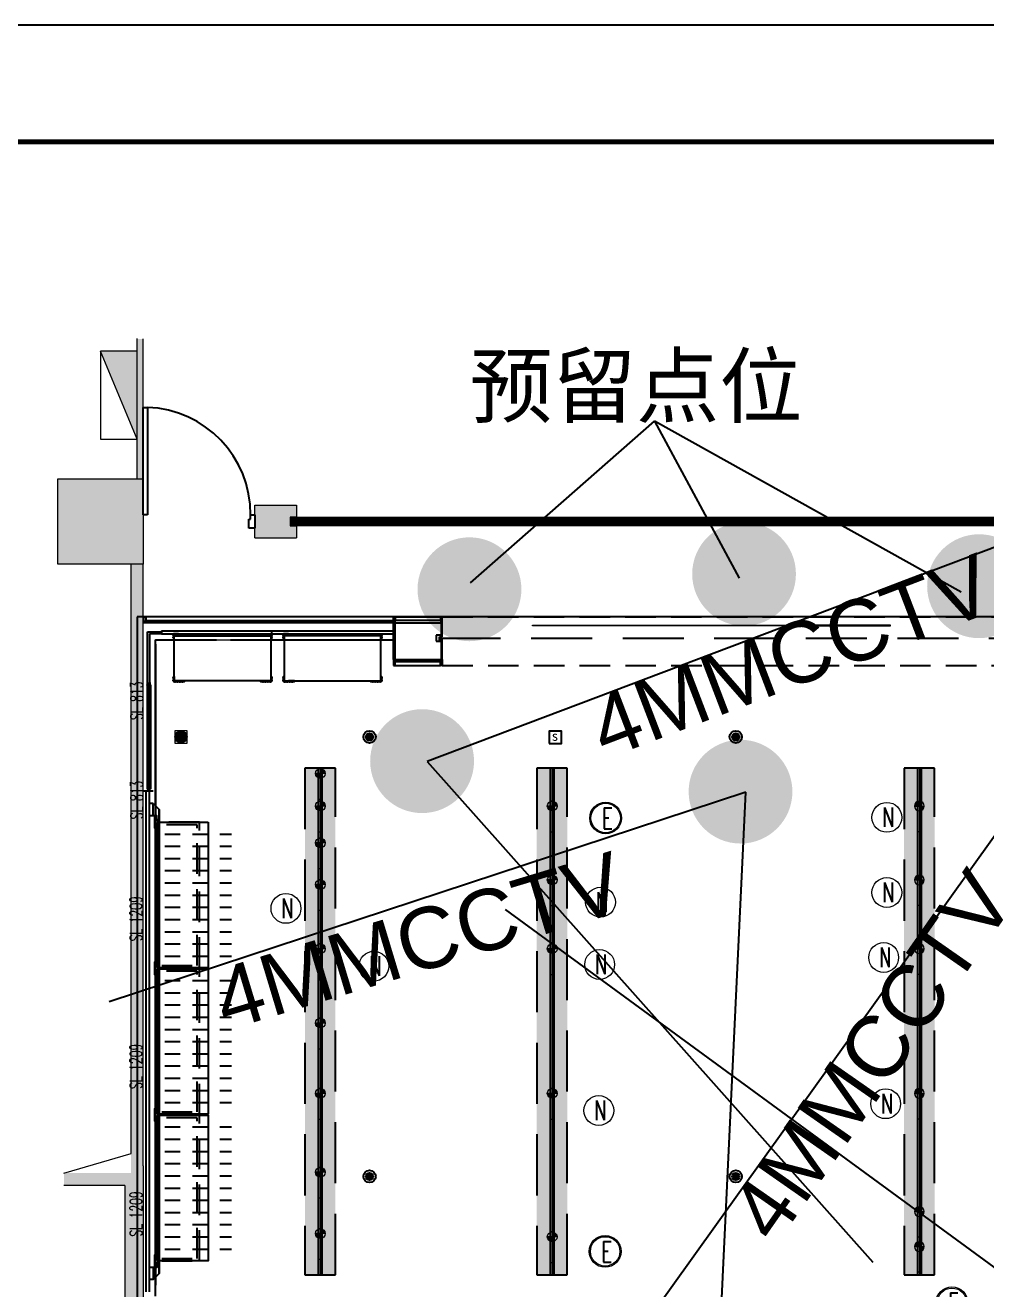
# Model space of a CAD drawing. Header units: millimetres. Extents: x 5896 to 6381, y 4295 to 4378.
# Drawn here: x 6141.38 to 6149.26, y 4313.67 to 4324.03 of the extents above; entities that cross this region are included whole.
import ezdxf

# ---------------------------------------------------------------- set-up
doc = ezdxf.new("R2010")
doc.units = ezdxf.units.MM
for name, pattern in [('DASHED', [0.75, 0.5, -0.25]), ('HIDDEN', [0.375, 0.25, -0.125]), ('NASCOSTA', [0.375, 0.25, -0.125]), ('NASCOSTA2', [0.1875, 0.125, -0.0625]), ('PHANTOM2', [1.25, 0.625, -0.125, 0.125, -0.125, 0.125, -0.125]), ('PUNTO2', [0.125, 0, -0.125]), ('TRATTEGGIATA', [0.75, 0.5, -0.25])]:
    doc.linetypes.add(name, pattern=pattern)
for name, color, linetype in [('1_AVT', 1, 'Continuous'), ('A-GLAZING', 2, 'Continuous'), ('ax-arredo piani', 2, 'Continuous'), ('ax-arredo piani rossi', 1, 'Continuous'), ('ax-arredo proiezioni', 1, 'NASCOSTA'), ('ax-arredo sez', 6, 'Continuous'), ('AX-proiez vestiti', 1, 'NASCOSTA2'), ('GA_X DIM', 8, 'Continuous'), ('MERCHANDISING', 11, 'Continuous'), ('Pareti02', 3, 'Continuous'), ('proiezioni', 2, 'NASCOSTA'), ('R-PIANI', 6, 'Continuous'), ('R-PROIEZIONI', 2, 'NASCOSTA'), ('sezioni 02', 3, 'Continuous'), ('Urban', 6, 'Continuous'), ('VITI', 1, 'Continuous'), ('图框', 254, 'Continuous'), ('消防', 5, 'Continuous')]:
    doc.layers.add(name, color=color, linetype=linetype)
for name, color, linetype, true_color in [('LD_beam', 7, 'DASHED', 0x7ec8c8), ('LD_track', 7, 'Continuous', 0x7ec8c8), ('PROIEZ-FASCIONE', 7, 'TRATTEGGIATA', 0xb4b08e)]:
    doc.layers.add(name, color=color, linetype=linetype, true_color=true_color)
doc.layers.add('LD_def-points', color=11, linetype='Continuous', lineweight=5, plot=False)
for name, color, linetype, lineweight, true_color in [('LD_light', 7, 'Continuous', 5, 0xf00000), ('LD_N', 7, 'Continuous', 9, 0x41c62a), ('R-HATCH', 7, 'Continuous', 9, 0xbababa), ('R-WALL', 7, 'Continuous', 9, 0xbababa)]:
    doc.layers.add(name, color=color, linetype=linetype, lineweight=lineweight, true_color=true_color)
doc.layers.add('R-BORDER', color=7, linetype='PHANTOM2', true_color=0xdb0000, plot=False)
doc.layers.add('R-PLANT', color=1, linetype='Continuous', lineweight=9)
doc.styles.add('SIMPLEX', font='SIMPLEX.SHX', dxfattribs={"width": 0.65})
doc.styles.get("Standard").update_dxf_attribs({"font": 'Arial.ttf'})
doc.styles.add('图签-仿宋', font='')
doc.styles.get('图签-仿宋').set_extended_font_data('FangSong_GB2312')

# ---------------------------------------------------------------- blocks, each defined once
blk = doc.blocks.new('f')
at = {"layer": 'LD_light', "lineweight": 5, "ltscale": 0.5}
h = blk.add_hatch(color=256, dxfattribs=at)
h.dxf.hatch_style = 1
h.paths.add_polyline_path([(-4698.4, 3404.2, 0.414214), (-4702.4, 3400.2), (-4698.4, 3400.2)])
at = {"layer": 'LD_light', "lineweight": 5}
h = blk.add_hatch(color=256, dxfattribs=at)
h.dxf.hatch_style = 1
h.paths.add_polyline_path([(-4677.4, 3398.5), (-4677.4, 3401.8), (-4702.4, 3401.8), (-4702.4, 3398.5)])
at = {"layer": 'LD_light', "lineweight": 5, "ltscale": 0.5}
h = blk.add_hatch(color=256, dxfattribs=at)
h.dxf.hatch_style = 1
h.paths.add_polyline_path([(-4694.4, 3400.2), (-4698.4, 3400.2), (-4698.4, 3396.2, 0.414214)])
at = {"layer": 'LD_light', "lineweight": 5}
for p, q in [((-4702.4, 3400.2), (-4694.4, 3400.2)), ((-4698.4, 3404.2), (-4698.4, 3396.2))]:
    blk.add_line(p, q, dxfattribs=at)
blk.add_lwpolyline([(-4677.4, 3401.8), (-4702.4, 3401.8), (-4702.4, 3398.5), (-4677.4, 3398.5)], close=True, dxfattribs=at)
blk.add_circle((-4698.4, 3400.2), 4, dxfattribs=at)
blk.add_circle((-4698.4, 3400.2), 4, dxfattribs=at)
blk = doc.blocks.new('e')
at = {"layer": 'LD_light', "color": 160, "true_color": 0x1a53ff}
for radius in [8.4, 7.78]:
    blk.add_circle((0, 0), radius, dxfattribs=at)
at = {"layer": 'LD_light', "color": 160, "true_color": 0x1a53ff, "style": 'SIMPLEX', "width": 0.65}
blk.add_text('E', height=11.01, dxfattribs=at).set_placement((-2.02, -5.7))
blk = doc.blocks.new('notturna')
at = {"layer": 'LD_N'}
blk.add_circle((21.1399, -17.0434), 0.084, dxfattribs=at)
at = {"layer": 'LD_N', "style": 'SIMPLEX', "width": 0.65}
blk.add_text('N', height=0.1101, dxfattribs=at).set_placement((21.1144, -17.0975))
blk = doc.blocks.new('E2-6')
at = {"layer": 'LD_light'}
h = blk.add_hatch(color=256, dxfattribs=at)
h.dxf.hatch_style = 1
edge = h.paths.add_edge_path()
edge.add_arc((0, 0), 0.05, 0, 360)
blk.add_lwpolyline([(-0.05, -0.05), (0.05, -0.05), (0.05, 0.05), (-0.05, 0.05)], close=True, dxfattribs=at)
blk.add_circle((0, 0), 0.05, dxfattribs=at)
blk = doc.blocks.new('bullone fianco')
at = {"layer": 'VITI'}
for p, q in [((0, 0.008), (-0.003, 0.008)), ((-0.003, 0), (-0.003, 0.007)), ((0, 0.006), (-0.003, 0.006)), ((0, 0.001), (-0.003, 0.001)), ((0, -0.001), (0, 0.008)), ((0, 0.007), (0, 0.008)), ((0, 0), (0, 0.007)), ((0, 0.007), (0, 0.007)), ((0, 0), (0, -0.001)), ((0, 0), (0, 0)), ((0, -0.001), (-0.003, -0.001))]:
    blk.add_line(p, q, dxfattribs=at)
for centre, radius, start, end in [((-0.001, 0.007), 0.00209, 147.1328, 212.8672), ((0.005, 0.004), 0.00787, 163.2213, 196.7787), ((-0.001, 0), 0.00209, 147.1328, 212.8672)]:
    blk.add_arc(centre, radius, start, end, dxfattribs=at)
blk = doc.blocks.new('112')
at = {"layer": 'R-HATCH', "ltscale": 10000}
h = blk.add_hatch(color=253, dxfattribs=at)
h.dxf.hatch_style = 1
h.paths.add_polyline_path([(6096.031, 4424.259), (6095.981, 4424.259), (6095.981, 4423.114), (6096.031, 4423.114)])
h = blk.add_hatch(color=253, dxfattribs=at)
h.dxf.hatch_style = 1
h.paths.add_polyline_path([(6103.731, 4414.014), (6104.431, 4414.014), (6104.431, 4414.714), (6103.731, 4414.714)])
h.paths.add_polyline_path([(6104.431, 4422.412), (6104.431, 4423.112), (6103.731, 4423.112), (6103.731, 4422.412)])
h.paths.add_polyline_path([(6095.331, 4422.414), (6095.331, 4423.114), (6096.031, 4423.114), (6096.031, 4422.414)])
h.paths.add_polyline_path([(6096.031, 4414.014), (6096.031, 4414.714), (6095.331, 4414.714), (6095.331, 4414.014)])
h.paths.add_polyline_path([(6096.031, 4405.613), (6096.031, 4406.313), (6095.331, 4406.313), (6095.331, 4405.613)])
h.paths.add_polyline_path([(6087.631, 4405.804), (6087.631, 4406.504), (6086.931, 4406.504), (6086.931, 4405.804)])
h.paths.add_polyline_path([(6086.931, 4414.714), (6087.631, 4414.714), (6087.631, 4414.014), (6086.931, 4414.014)])
h = blk.add_hatch(color=253, dxfattribs=at)
h.dxf.hatch_style = 1
h.paths.add_polyline_path([(6097.286, 4422.899), (6096.946, 4422.899), (6096.946, 4422.629), (6097.286, 4422.629), (6097.286, 4422.729), (6097.236, 4422.729), (6097.236, 4422.799), (6097.286, 4422.799)])
h = blk.add_hatch(color=253, dxfattribs=at)
h.dxf.hatch_style = 1
h.paths.add_polyline_path([(6096.031, 4417.326), (6096.031, 4422.414), (6095.931, 4422.414), (6095.931, 4417.426), (6095.381, 4417.426), (6095.381, 4417.326), (6095.881, 4417.326), (6095.881, 4414.716), (6096.031, 4414.716)])
at = {"layer": 'R-PLANT', "ltscale": 10000}
h = blk.add_hatch(color=253, dxfattribs=at)
h.dxf.hatch_style = 1
h.paths.add_polyline_path([(6095.981, 4424.159), (6095.681, 4424.159), (6095.981, 4423.439)])
at = {"layer": '1_AVT', "color": 253, "ltscale": 10000}
blk.add_line((6096.066, 4423.699, 1.05), (6096.066, 4423.649, 1.05), dxfattribs=at)
at = {"layer": 'A-GLAZING', "color": 253, "linetype": 'TRATTEGGIATA'}
blk.add_line((6098.459, 4421.809), (6103.312, 4421.809), dxfattribs=at)
at = {"layer": 'ax-arredo piani', "color": 253, "elevation": 0}
for points in [[(6097.077, 4421.458), (6097.077, 4421.458), (6096.285, 4421.458), (6096.285, 4421.458), (6096.285, 4421.458), (6096.285, 4421.827), (6097.077, 4421.827), (6097.077, 4421.458)], [(6097.185, 4421.458), (6097.185, 4421.458), (6097.977, 4421.458), (6097.977, 4421.458), (6097.977, 4421.458), (6097.977, 4421.827), (6097.185, 4421.827), (6097.185, 4421.458)], [(6096.37, 4421.455), (6096.37, 4421.458), (6096.321, 4421.458), (6096.321, 4421.455)], [(6096.992, 4421.455), (6096.992, 4421.458), (6097.041, 4421.458), (6097.041, 4421.455)], [(6097.27, 4421.455), (6097.27, 4421.458), (6097.221, 4421.458), (6097.221, 4421.455)], [(6097.892, 4421.455), (6097.892, 4421.458), (6097.941, 4421.458), (6097.941, 4421.455)], [(6096.563, 4420.3), (6096.563, 4419.108), (6096.163, 4419.108), (6096.163, 4420.3)], [(6096.563, 4419.1), (6096.563, 4417.908), (6096.163, 4417.908), (6096.163, 4419.1)], [(6096.563, 4417.9), (6096.563, 4416.708), (6096.163, 4416.708), (6096.163, 4417.9)]]:
    blk.add_lwpolyline(points, close=True, dxfattribs=at)
at = {"layer": 'ax-arredo piani rossi', "color": 253}
for p, q in [((6098.095, 4421.984), (6098.467, 4421.984)), ((6098.096, 4421.584), (6098.466, 4421.584)), ((6096.091, 4421.424), (6096.091, 4420.574))]:
    blk.add_line(p, q, dxfattribs=at)
at = {"layer": 'ax-arredo proiezioni', "color": 253, "elevation": 0}
for points in [[(6096.183, 4419.108), (6096.492, 4419.108), (6096.492, 4420.3), (6096.183, 4420.3)], [(6096.183, 4419.128), (6096.472, 4419.128), (6096.472, 4420.28), (6096.183, 4420.28)], [(6096.183, 4417.908), (6096.492, 4417.908), (6096.492, 4419.1), (6096.183, 4419.1)], [(6096.183, 4417.928), (6096.472, 4417.928), (6096.472, 4419.08), (6096.183, 4419.08)], [(6096.183, 4416.708), (6096.492, 4416.708), (6096.492, 4417.9), (6096.183, 4417.9)], [(6096.183, 4416.728), (6096.472, 4416.728), (6096.472, 4417.88), (6096.183, 4417.88)]]:
    blk.add_lwpolyline(points, dxfattribs=at)
at = {"layer": 'ax-arredo sez', "color": 253}
for p, q in [((6096.066, 4421.427), (6096.066, 4421.859)), ((6096.066, 4421.859), (6096.181, 4421.859)), ((6096.181, 4421.859), (6096.181, 4421.844)), ((6096.181, 4421.859), (6096.181, 4421.859)), ((6097.081, 4421.859), (6097.081, 4421.844)), ((6096.181, 4421.844), (6096.081, 4421.844)), ((6096.081, 4421.844), (6096.081, 4421.427)), ((6096.081, 4421.444), (6096.084, 4421.444)), ((6096.081, 4421.427), (6096.081, 4421.444)), ((6096.084, 4421.444), (6096.084, 4421.427)), ((6096.063, 4421.424), (6096.063, 4421.427)), ((6096.063, 4421.427), (6096.081, 4421.427)), ((6096.091, 4421.424), (6096.063, 4421.424)), ((6096.073, 4421.424), (6096.063, 4421.424)), ((6096.063, 4421.424), (6096.063, 4420.574)), ((6096.081, 4421.427), (6096.066, 4421.427)), ((6096.073, 4421.423), (6096.074, 4421.424)), ((6096.073, 4420.574), (6096.073, 4421.424)), ((6096.073, 4420.575), (6096.073, 4421.423)), ((6096.074, 4421.424), (6096.08, 4421.424)), ((6096.08, 4421.424), (6096.081, 4421.423)), ((6096.081, 4421.423), (6096.081, 4420.575)), ((6096.084, 4421.427), (6096.091, 4421.427)), ((6096.091, 4421.427), (6096.091, 4421.424)), ((6096.091, 4420.574), (6096.063, 4420.574)), ((6096.063, 4420.574), (6096.063, 4420.571)), ((6096.063, 4420.574), (6096.073, 4420.574)), ((6096.063, 4420.571), (6096.081, 4420.571)), ((6096.074, 4420.574), (6096.073, 4420.575)), ((6096.08, 4420.574), (6096.074, 4420.574)), ((6096.081, 4420.575), (6096.08, 4420.574)), ((6096.081, 4420.571), (6096.081, 4420.554)), ((6096.081, 4420.554), (6096.084, 4420.554)), ((6096.084, 4420.554), (6096.084, 4420.571)), ((6096.084, 4420.571), (6096.091, 4420.571)), ((6096.091, 4420.571), (6096.091, 4420.574))]:
    blk.add_line(p, q, dxfattribs=at)
at = {"layer": 'ax-arredo sez', "color": 253, "elevation": 0}
for points in [[(6096.321, 4421.841), (6096.321, 4421.844), (6096.281, 4421.844), (6096.281, 4421.804), (6096.284, 4421.804), (6096.284, 4421.841), (6096.321, 4421.841)], [(6097.041, 4421.841), (6097.041, 4421.844), (6097.081, 4421.844), (6097.081, 4421.804), (6097.078, 4421.804), (6097.078, 4421.841), (6097.041, 4421.841)], [(6097.221, 4421.841), (6097.221, 4421.844), (6097.181, 4421.844), (6097.181, 4421.804), (6097.184, 4421.804), (6097.184, 4421.841), (6097.221, 4421.841)], [(6097.941, 4421.841), (6097.941, 4421.844), (6097.981, 4421.844), (6097.981, 4421.804), (6097.978, 4421.804), (6097.978, 4421.841), (6097.941, 4421.841)], [(6096.321, 4421.457), (6096.321, 4421.454), (6096.281, 4421.454), (6096.281, 4421.494), (6096.284, 4421.494), (6096.284, 4421.457), (6096.321, 4421.457)], [(6097.041, 4421.457), (6097.041, 4421.454), (6097.081, 4421.454), (6097.081, 4421.494), (6097.078, 4421.494), (6097.078, 4421.457), (6097.041, 4421.457)], [(6097.221, 4421.457), (6097.221, 4421.454), (6097.181, 4421.454), (6097.181, 4421.494), (6097.184, 4421.494), (6097.184, 4421.457), (6097.221, 4421.457)], [(6097.941, 4421.457), (6097.941, 4421.454), (6097.981, 4421.454), (6097.981, 4421.494), (6097.978, 4421.494), (6097.978, 4421.457), (6097.941, 4421.457)], [(6096.111, 4420.454), (6096.161, 4420.404), (6096.161, 4420.308), (6096.157, 4420.308), (6096.157, 4420.319), (6096.142, 4420.319), (6096.142, 4420.354), (6096.111, 4420.354), (6096.111, 4420.454), (6096.111, 4420.454)], [(6096.157, 4420.289), (6096.142, 4420.289), (6096.142, 4419.119), (6096.157, 4419.119), (6096.157, 4419.108), (6096.161, 4419.108), (6096.161, 4420.3), (6096.157, 4420.3), (6096.157, 4420.289)], [(6096.157, 4419.089), (6096.142, 4419.089), (6096.142, 4417.919), (6096.157, 4417.919), (6096.157, 4417.908), (6096.161, 4417.908), (6096.161, 4419.1), (6096.157, 4419.1), (6096.157, 4419.089)], [(6096.157, 4417.889), (6096.142, 4417.889), (6096.142, 4416.719), (6096.157, 4416.719), (6096.157, 4416.708), (6096.161, 4416.708), (6096.161, 4417.9), (6096.157, 4417.9), (6096.157, 4417.889)], [(6096.111, 4416.554), (6096.161, 4416.604), (6096.161, 4416.7), (6096.157, 4416.7), (6096.157, 4416.689), (6096.142, 4416.689), (6096.142, 4416.654), (6096.111, 4416.654), (6096.111, 4416.554), (6096.111, 4416.554)]]:
    blk.add_lwpolyline(points, dxfattribs=at)
for points in [[(6097.078, 4421.828), (6097.078, 4421.841), (6096.284, 4421.841), (6096.284, 4421.828)], [(6097.184, 4421.828), (6097.184, 4421.841), (6097.978, 4421.841), (6097.978, 4421.828)], [(6096.161, 4420.404), (6096.161, 4420.308), (6096.162, 4420.308), (6096.162, 4420.404)], [(6096.127, 4420.254), (6096.127, 4420.354), (6096.124, 4420.354), (6096.124, 4420.254)], [(6096.142, 4420.319), (6096.142, 4420.354), (6096.127, 4420.354), (6096.127, 4420.319)], [(6096.157, 4420.289), (6096.157, 4420.319), (6096.127, 4420.319), (6096.127, 4420.289)], [(6096.154, 4420.292), (6096.154, 4420.316), (6096.13, 4420.316), (6096.13, 4420.292)], [(6096.161, 4420.3), (6096.161, 4419.108), (6096.162, 4419.108), (6096.162, 4420.3)], [(6096.127, 4420.254), (6096.127, 4420.289), (6096.142, 4420.289), (6096.142, 4420.254)], [(6096.127, 4419.054), (6096.127, 4419.154), (6096.124, 4419.154), (6096.124, 4419.054)], [(6096.142, 4419.119), (6096.142, 4419.154), (6096.127, 4419.154), (6096.127, 4419.119)], [(6096.157, 4419.089), (6096.157, 4419.119), (6096.127, 4419.119), (6096.127, 4419.089)], [(6096.127, 4419.054), (6096.127, 4419.089), (6096.142, 4419.089), (6096.142, 4419.054)], [(6096.154, 4419.092), (6096.154, 4419.116), (6096.13, 4419.116), (6096.13, 4419.092)], [(6096.161, 4419.1), (6096.161, 4417.908), (6096.162, 4417.908), (6096.162, 4419.1)], [(6096.127, 4417.854), (6096.127, 4417.954), (6096.124, 4417.954), (6096.124, 4417.854)], [(6096.142, 4417.919), (6096.142, 4417.954), (6096.127, 4417.954), (6096.127, 4417.919)], [(6096.157, 4417.889), (6096.157, 4417.919), (6096.127, 4417.919), (6096.127, 4417.889)], [(6096.154, 4417.892), (6096.154, 4417.916), (6096.13, 4417.916), (6096.13, 4417.892)], [(6096.127, 4417.854), (6096.127, 4417.889), (6096.142, 4417.889), (6096.142, 4417.854)], [(6096.161, 4417.9), (6096.161, 4416.708), (6096.162, 4416.708), (6096.162, 4417.9)], [(6096.127, 4416.654), (6096.127, 4416.754), (6096.124, 4416.754), (6096.124, 4416.654)], [(6096.142, 4416.719), (6096.142, 4416.754), (6096.127, 4416.754), (6096.127, 4416.719)], [(6096.157, 4416.689), (6096.157, 4416.719), (6096.127, 4416.719), (6096.127, 4416.689)], [(6096.127, 4416.654), (6096.127, 4416.689), (6096.142, 4416.689), (6096.142, 4416.654)], [(6096.154, 4416.692), (6096.154, 4416.716), (6096.13, 4416.716), (6096.13, 4416.692)], [(6096.161, 4416.604), (6096.161, 4416.7), (6096.162, 4416.7), (6096.162, 4416.604)]]:
    blk.add_lwpolyline(points, close=True, dxfattribs=at)
at = {"layer": 'AX-proiez vestiti', "color": 253}
for p, q in [((6096.209, 4420.204), (6096.754, 4420.204)), ((6096.209, 4420.104), (6096.754, 4420.104)), ((6096.209, 4420.004), (6096.754, 4420.004)), ((6096.209, 4419.904), (6096.754, 4419.904)), ((6096.209, 4419.804), (6096.754, 4419.804)), ((6096.209, 4419.704), (6096.754, 4419.704)), ((6096.209, 4419.604), (6096.754, 4419.604)), ((6096.209, 4419.504), (6096.754, 4419.504)), ((6096.209, 4419.404), (6096.754, 4419.404)), ((6096.209, 4419.304), (6096.754, 4419.304)), ((6096.209, 4419.204), (6096.754, 4419.204)), ((6096.209, 4419.004), (6096.754, 4419.004)), ((6096.209, 4418.904), (6096.754, 4418.904)), ((6096.209, 4418.804), (6096.754, 4418.804)), ((6096.209, 4418.704), (6096.754, 4418.704)), ((6096.209, 4418.604), (6096.754, 4418.604)), ((6096.209, 4418.504), (6096.754, 4418.504)), ((6096.209, 4418.404), (6096.754, 4418.404)), ((6096.209, 4418.304), (6096.754, 4418.304)), ((6096.209, 4418.204), (6096.754, 4418.204)), ((6096.209, 4418.104), (6096.754, 4418.104)), ((6096.209, 4418.004), (6096.754, 4418.004)), ((6096.209, 4417.804), (6096.754, 4417.804)), ((6096.209, 4417.704), (6096.754, 4417.704)), ((6096.209, 4417.604), (6096.754, 4417.604)), ((6096.209, 4417.504), (6096.754, 4417.504)), ((6096.209, 4417.404), (6096.754, 4417.404)), ((6096.209, 4417.304), (6096.754, 4417.304)), ((6096.209, 4417.204), (6096.754, 4417.204)), ((6096.209, 4417.104), (6096.754, 4417.104)), ((6096.209, 4417.004), (6096.754, 4417.004)), ((6096.209, 4416.904), (6096.754, 4416.904)), ((6096.209, 4416.804), (6096.754, 4416.804))]:
    blk.add_line(p, q, dxfattribs=at)
at = {"layer": 'DEFPOINTS', "color": 253}
for p, q in [((6096.111, 4420.554), (6096.081, 4420.554)), ((6096.111, 4420.454), (6096.081, 4420.454)), ((6096.111, 4420.354), (6096.081, 4420.354)), ((6096.111, 4416.654), (6096.081, 4416.654)), ((6096.111, 4416.554), (6096.081, 4416.554))]:
    blk.add_line(p, q, dxfattribs=at)
at = {"layer": 'Pareti02', "color": 253}
for p, q in [((6096.181, 4421.869), (6098.081, 4421.869)), ((6096.181, 4421.869), (6096.181, 4421.844)), ((6098.081, 4421.844), (6098.081, 4421.894)), ((6096.181, 4421.844), (6098.081, 4421.844)), ((6096.081, 4420.554), (6096.031, 4420.554)), ((6096.056, 4416.454), (6096.056, 4420.554)), ((6096.081, 4416.454), (6096.081, 4420.554))]:
    blk.add_line(p, q, dxfattribs=at)
at = {"layer": 'PROIEZ-FASCIONE', "color": 253}
for p, q in [((6096.131, 4416.418), (6096.131, 4421.794)), ((6096.131, 4421.794), (6098.081, 4421.794))]:
    blk.add_line(p, q, dxfattribs=at)
at = {"layer": 'proiezioni', "color": 253}
for p, q in [((6098.48, 4421.984), (6103.291, 4421.984)), ((6098.481, 4421.584), (6103.29, 4421.584))]:
    blk.add_line(p, q, dxfattribs=at)
at = {"layer": 'R-BORDER', "color": 253, "ltscale": 10000}
for p, q in [((6107.154, 4421.984), (6095.981, 4421.984)), ((6095.981, 4421.984), (6095.981, 4411.946))]:
    blk.add_line(p, q, dxfattribs=at)
at = {"layer": 'R-PIANI', "color": 253, "ltscale": 10000}
for p, q in [((6096.031, 4422.819), (6096.031, 4423.699)), ((6096.031, 4423.699), (6096.066, 4423.699)), ((6096.066, 4423.699), (6096.066, 4422.819)), ((6096.066, 4422.819), (6096.031, 4422.819)), ((6096.896, 4422.709), (6096.896, 4422.784)), ((6096.896, 4422.784), (6096.911, 4422.784)), ((6096.911, 4422.784), (6096.911, 4422.819)), ((6096.911, 4422.819), (6096.946, 4422.819)), ((6096.946, 4422.819), (6096.946, 4422.709)), ((6096.946, 4422.709), (6096.896, 4422.709))]:
    blk.add_line(p, q, dxfattribs=at)
blk.add_arc((6096.035, 4422.824, 2.1), 0.875, 359.6659, 88.0094, dxfattribs=at)
at = {"layer": 'R-PLANT', "color": 253, "ltscale": 10000}
for p, q in [((6095.981, 4423.439), (6095.681, 4424.159)), ((6095.981, 4424.159), (6095.681, 4424.159)), ((6095.681, 4424.159), (6095.681, 4423.439)), ((6095.981, 4423.439), (6095.981, 4424.159)), ((6095.681, 4423.439), (6095.981, 4423.439))]:
    blk.add_line(p, q, dxfattribs=at)
at = {"layer": 'R-PROIEZIONI', "color": 253, "linetype": 'HIDDEN'}
blk.add_line((6103.531, 4422.764), (6097.236, 4422.764), dxfattribs=at)
at = {"layer": 'R-WALL', "color": 253, "ltscale": 10000}
for p, q in [((6095.981, 4423.114), (6095.981, 4424.263)), ((6096.031, 4423.114), (6096.031, 4424.261)), ((6095.331, 4422.414), (6095.331, 4423.114)), ((6095.331, 4423.114), (6096.031, 4423.114)), ((6096.031, 4423.114), (6096.031, 4422.414)), ((6096.946, 4422.629), (6096.946, 4422.899)), ((6096.946, 4422.899), (6097.286, 4422.899)), ((6097.286, 4422.899), (6097.286, 4422.799)), ((6097.286, 4422.799), (6097.236, 4422.799)), ((6097.236, 4422.799), (6097.236, 4422.729)), ((6097.236, 4422.729), (6097.286, 4422.729)), ((6097.286, 4422.729), (6097.286, 4422.629)), ((6096.946, 4422.629), (6097.286, 4422.629)), ((6096.031, 4422.414), (6095.331, 4422.414)), ((6095.931, 4417.586), (6095.931, 4422.414)), ((6096.031, 4417.486), (6096.031, 4422.414)), ((6095.381, 4417.426), (6095.931, 4417.586)), ((6095.381, 4417.426), (6095.931, 4417.586)), ((6096.031, 4417.486), (6096.031, 4414.714)), ((6095.881, 4417.326), (6095.381, 4417.326)), ((6095.881, 4417.326), (6095.881, 4414.714))]:
    blk.add_line(p, q, dxfattribs=at)
at = {"layer": 'sezioni 02', "color": 253}
for p, q in [((6096.036, 4421.954), (6096.036, 4421.984)), ((6096.036, 4421.984), (6096.051, 4421.984)), ((6096.036, 4421.934), (6096.036, 4421.954)), ((6096.036, 4421.954), (6096.036, 4421.954)), ((6096.051, 4421.954), (6096.046, 4421.954)), ((6096.046, 4421.954), (6096.046, 4421.934)), ((6096.051, 4421.984), (6096.051, 4421.954)), ((6098.081, 4421.954), (6098.081, 4421.984)), ((6098.081, 4421.984), (6098.096, 4421.984)), ((6098.081, 4421.934), (6098.081, 4421.954)), ((6098.081, 4421.954), (6098.081, 4421.954)), ((6098.096, 4421.954), (6098.091, 4421.954)), ((6098.091, 4421.954), (6098.091, 4421.934)), ((6098.471, 4421.954), (6098.091, 4421.954)), ((6098.091, 4421.954), (6098.091, 4421.934)), ((6098.096, 4421.984), (6098.096, 4421.954)), ((6098.481, 4421.984), (6098.466, 4421.984)), ((6098.466, 4421.984), (6098.466, 4421.954)), ((6098.466, 4421.954), (6098.471, 4421.954)), ((6098.471, 4421.954), (6098.471, 4421.934)), ((6098.471, 4421.934), (6098.471, 4421.954)), ((6098.481, 4421.934), (6098.481, 4421.984)), ((6096.046, 4421.934), (6096.036, 4421.934)), ((6098.081, 4421.934), (6098.091, 4421.934)), ((6098.081, 4421.634), (6098.081, 4421.934)), ((6098.091, 4421.934), (6098.081, 4421.934)), ((6098.091, 4421.934), (6098.091, 4421.634)), ((6098.091, 4421.934), (6098.471, 4421.934)), ((6098.481, 4421.934), (6098.471, 4421.934)), ((6098.471, 4421.934), (6098.471, 4421.834)), ((6098.471, 4421.934), (6098.481, 4421.934)), ((6098.481, 4421.82), (6098.481, 4421.934)), ((6098.481, 4421.834), (6098.431, 4421.834)), ((6098.431, 4421.834), (6098.431, 4421.784)), ((6098.431, 4421.784), (6098.459, 4421.784)), ((6098.459, 4421.784), (6098.459, 4421.82)), ((6098.459, 4421.82), (6098.481, 4421.82)), ((6098.481, 4421.797), (6098.459, 4421.797)), ((6098.459, 4421.797), (6098.459, 4421.784)), ((6098.459, 4421.784), (6098.481, 4421.784)), ((6098.471, 4421.784), (6098.471, 4421.634)), ((6098.481, 4421.82), (6098.481, 4421.834)), ((6098.481, 4421.634), (6098.481, 4421.797)), ((6098.481, 4421.784), (6098.481, 4421.797)), ((6098.082, 4421.634), (6098.081, 4421.633)), ((6098.091, 4421.634), (6098.081, 4421.634)), ((6098.081, 4421.633), (6098.081, 4421.584)), ((6098.081, 4421.584), (6098.096, 4421.584)), ((6098.091, 4421.634), (6098.082, 4421.634)), ((6098.091, 4421.614), (6098.091, 4421.634)), ((6098.091, 4421.614), (6098.091, 4421.634)), ((6098.091, 4421.634), (6098.471, 4421.634)), ((6098.096, 4421.614), (6098.091, 4421.614)), ((6098.471, 4421.614), (6098.091, 4421.614)), ((6098.096, 4421.584), (6098.096, 4421.614)), ((6098.466, 4421.584), (6098.466, 4421.614)), ((6098.466, 4421.614), (6098.471, 4421.614)), ((6098.481, 4421.584), (6098.466, 4421.584)), ((6098.471, 4421.634), (6098.481, 4421.634)), ((6098.471, 4421.634), (6098.48, 4421.634)), ((6098.471, 4421.614), (6098.471, 4421.634)), ((6098.471, 4421.634), (6098.471, 4421.614)), ((6098.48, 4421.634), (6098.481, 4421.633)), ((6098.481, 4421.633), (6098.481, 4421.584))]:
    blk.add_line(p, q, dxfattribs=at)
at = {"layer": 'Urban', "color": 253}
for p, q in [((6096.046, 4421.954), (6098.081, 4421.954)), ((6096.046, 4421.935), (6096.046, 4421.954)), ((6098.081, 4421.954), (6098.081, 4421.935)), ((6098.081, 4421.935), (6096.046, 4421.935))]:
    blk.add_line(p, q, dxfattribs=at)
at = {"layer": 'VITI', "color": 253, "elevation": 0}
for points in [[(6096.28, 4421.804), (6096.281, 4421.804), (6096.281, 4421.844), (6096.28, 4421.844)], [(6097.081, 4421.804), (6097.082, 4421.804), (6097.082, 4421.844), (6097.081, 4421.844)], [(6097.181, 4421.804), (6097.18, 4421.804), (6097.18, 4421.844), (6097.181, 4421.844)], [(6097.982, 4421.804), (6097.981, 4421.804), (6097.981, 4421.844), (6097.982, 4421.844)]]:
    blk.add_lwpolyline(points, close=True, dxfattribs=at)
for points in [[(6096.281, 4421.494), (6096.28, 4421.494), (6096.28, 4421.453), (6096.37, 4421.453), (6096.37, 4421.454), (6096.281, 4421.454), (6096.281, 4421.494)], [(6097.081, 4421.494), (6097.082, 4421.494), (6097.082, 4421.453), (6096.992, 4421.453), (6096.992, 4421.454), (6097.081, 4421.454), (6097.081, 4421.494)], [(6097.181, 4421.494), (6097.18, 4421.494), (6097.18, 4421.453), (6097.27, 4421.453), (6097.27, 4421.454), (6097.181, 4421.454), (6097.181, 4421.494)], [(6097.981, 4421.494), (6097.982, 4421.494), (6097.982, 4421.453), (6097.892, 4421.453), (6097.892, 4421.454), (6097.981, 4421.454), (6097.981, 4421.494)]]:
    blk.add_lwpolyline(points, dxfattribs=at)
at = {"layer": 'VITI', "color": 253, "extrusion": (0, 0, -1), "zscale": -1}
for p, rotation in [((-6096.28, 4421.838), 180), ((-6096.28, 4421.818), 180), ((-6097.008, 4421.453), 90), ((-6097.028, 4421.453), 90), ((-6097.048, 4421.453), 90), ((-6097.068, 4421.453), 90)]:
    blk.add_blockref('bullone fianco', p, dxfattribs=dict(at, rotation=rotation))
at = {"layer": 'VITI', "color": 253}
for p, rotation in [((6097.082, 4421.838), 180), ((6097.982, 4421.838), 180), ((6097.982, 4421.818), 180), ((6096.294, 4421.453), 90), ((6096.314, 4421.453), 90), ((6096.334, 4421.453), 90), ((6096.354, 4421.453), 90), ((6097.194, 4421.453), 90), ((6097.214, 4421.453), 90), ((6097.234, 4421.453), 90), ((6097.254, 4421.453), 90)]:
    blk.add_blockref('bullone fianco', p, dxfattribs=dict(at, rotation=rotation))
at = {"layer": 'VITI', "color": 253, "extrusion": (0, 0, -1), "zscale": -1}
for p in [(-6097.082, 4421.811), (-6097.082, 4421.48), (-6097.082, 4421.46)]:
    blk.add_blockref('bullone fianco', p, dxfattribs=at)
at = {"layer": 'VITI', "color": 253, "xscale": -1}
for p, rotation in [((6097.18, 4421.838), 180), ((6097.908, 4421.453), 270), ((6097.928, 4421.453), 270), ((6097.948, 4421.453), 270), ((6097.968, 4421.453), 270)]:
    blk.add_blockref('bullone fianco', p, dxfattribs=dict(at, rotation=rotation))
at = {"layer": 'VITI', "color": 253}
for p in [(6097.18, 4421.811), (6096.28, 4421.48), (6096.28, 4421.46), (6097.18, 4421.48), (6097.18, 4421.46)]:
    blk.add_blockref('bullone fianco', p, dxfattribs=at)
at = {"layer": 'VITI', "color": 253, "xscale": -1}
for p in [(6097.982, 4421.48), (6097.982, 4421.46)]:
    blk.add_blockref('bullone fianco', p, dxfattribs=at)
blk = doc.blocks.new('tukuang')
at = {"layer": '图框'}
blk.add_lwpolyline([(0, 0), (4200, 0), (4200, 2969.7), (0, 2969.7)], close=True, dxfattribs=at)
at = {"layer": '图框', "const_width": 4.24}
blk.add_lwpolyline([(212.1, 2870.7), (4101, 2870.7), (4101, 99), (212.1, 99)], close=True, dxfattribs=at)
blk = doc.blocks.new('A$C1A5804E3')
at = {"color": 6, "ltscale": 2}
blk.add_lwpolyline([(-699236, -432956), (-698936, -432956), (-698936, -432656), (-699236, -432656)], close=True, dxfattribs=at)
at = {"color": 6, "ltscale": 2, "style": '图签-仿宋'}
blk.add_text('s', height=232, dxfattribs=at).set_placement((-699174, -432889))

msp = doc.modelspace()

# ---------------------------------------------------------------- hatches: boundary and pattern name
at = {"layer": 'LD_light'}
h = msp.add_hatch(color=256, dxfattribs=at)
h.dxf.hatch_style = 1
h.paths.add_polyline_path([(6145.537, 4319.112), (6146.647, 4319.112), (6146.647, 4319.107), (6145.537, 4319.107)])
h = msp.add_hatch(color=256, dxfattribs=at)
h.dxf.hatch_style = 1
h.paths.add_polyline_path([(6146.647, 4319.112), (6147.757, 4319.112), (6147.757, 4319.107), (6146.647, 4319.107)])
h = msp.add_hatch(color=256, dxfattribs=at)
h.dxf.hatch_style = 1
h.paths.add_polyline_path([(6147.757, 4319.107), (6148.471, 4319.107), (6148.471, 4319.112), (6147.757, 4319.112)])
h = msp.add_hatch(color=256, dxfattribs=at)
h.dxf.hatch_style = 1
h.paths.add_polyline_path([(6142.445, 4318.145), (6142.445, 4318.958), (6142.45, 4318.958), (6142.45, 4318.145)])
h = msp.add_hatch(color=256, dxfattribs=at)
h.dxf.hatch_style = 1
h.paths.add_polyline_path([(6142.447, 4318.994), (6143.062, 4318.994), (6143.062, 4318.989), (6142.447, 4318.989)])
h = msp.add_hatch(color=256, dxfattribs=at)
h.dxf.hatch_style = 1
h.paths.add_polyline_path([(6144.37, 4318.994), (6143.062, 4318.994), (6143.062, 4318.989), (6144.37, 4318.989)])
h = msp.add_hatch(color=256, dxfattribs=at)
h.dxf.hatch_style = 1
h.paths.add_polyline_path([(6142.445, 4317.332), (6142.445, 4318.145), (6142.45, 4318.145), (6142.45, 4317.332)])
h = msp.add_hatch(color=256, dxfattribs=at)
h.dxf.hatch_style = 1
h.paths.add_polyline_path([(6142.445, 4316.123), (6142.445, 4317.332), (6142.45, 4317.332), (6142.45, 4316.123)])
h = msp.add_hatch(color=256, dxfattribs=at)
h.dxf.hatch_style = 1
h.paths.add_polyline_path([(6142.445, 4314.914), (6142.445, 4316.123), (6142.45, 4316.123), (6142.45, 4314.914)])
h = msp.add_hatch(color=256, dxfattribs=at)
h.dxf.hatch_style = 1
h.paths.add_polyline_path([(6142.445, 4313.705), (6142.445, 4314.914), (6142.45, 4314.914), (6142.45, 4313.705)])
at = {"layer": 'MERCHANDISING'}
h = msp.add_hatch(color=2, dxfattribs=at)
h.dxf.hatch_style = 1
h.paths.add_polyline_path([(6147.695, 4319.532, 1), (6146.845, 4319.532, 1)])
h = msp.add_hatch(color=2, dxfattribs=at)
h.dxf.hatch_style = 1
h.paths.add_polyline_path([(6145.446, 4319.407, 1), (6144.595, 4319.407, 1)])
h = msp.add_hatch(color=2, dxfattribs=at)
h.dxf.hatch_style = 1
h.paths.add_polyline_path([(6149.621, 4319.432, 1), (6148.77, 4319.432, 1)])
h = msp.add_hatch(color=1, dxfattribs=at)
h.dxf.hatch_style = 1
h.paths.add_polyline_path([(6145.058, 4317.999, 1), (6144.207, 4317.999, 1)])
h = msp.add_hatch(color=1, dxfattribs=at)
h.dxf.hatch_style = 1
h.paths.add_polyline_path([(6147.666, 4317.749, 1), (6146.816, 4317.749, 1)])
h = msp.add_hatch(color=3, dxfattribs=at)
h.dxf.hatch_style = 1
h.paths.add_polyline_path([(6143.672, 4313.792), (6143.922, 4313.792), (6143.922, 4317.942), (6143.672, 4317.942)])
h = msp.add_hatch(color=3, dxfattribs=at)
h.dxf.hatch_style = 1
h.paths.add_polyline_path([(6145.572, 4313.792), (6145.822, 4313.792), (6145.822, 4317.942), (6145.572, 4317.942)])
h = msp.add_hatch(color=3, dxfattribs=at)
h.dxf.hatch_style = 1
h.paths.add_polyline_path([(6148.581, 4313.792), (6148.831, 4313.792), (6148.831, 4317.942), (6148.581, 4317.942)])
at = {"layer": 'R-PLANT', "ltscale": 10000}
h = msp.add_hatch(color=1, dxfattribs=at)
h.dxf.hatch_style = 1
h.paths.add_polyline_path([(6142.297, 4321.357), (6141.997, 4321.357), (6142.297, 4320.637)])
at = {"layer": '消防', "ltscale": 2}
for points in [[(6144.232, 4318.197, 1), (6144.172, 4318.197, 1)], [(6147.232, 4318.197, 1), (6147.172, 4318.197, 1)], [(6144.232, 4314.597, 1), (6144.172, 4314.597, 1)], [(6147.232, 4314.597, 1), (6147.172, 4314.597, 1)]]:
    msp.add_hatch(color=6, dxfattribs=at).paths.add_polyline_path(points)

# ---------------------------------------------------------------- linework, layer by layer
at = {"layer": '1_AVT', "ltscale": 10000}
msp.add_line((6142.382, 4320.897, 1.05), (6142.382, 4320.847, 1.05), dxfattribs=at)
at = {"layer": 'LD_beam'}
msp.add_lwpolyline([(6143.672, 4313.792), (6143.922, 4313.792), (6143.922, 4317.942), (6143.672, 4317.942)], close=True, dxfattribs=at)
at = {"layer": 'LD_beam', "elevation": 0}
for points in [[(6145.572, 4313.792), (6145.822, 4313.792), (6145.822, 4317.942), (6145.572, 4317.942)], [(6148.581, 4313.792), (6148.831, 4313.792), (6148.831, 4317.942), (6148.581, 4317.942)]]:
    msp.add_lwpolyline(points, close=True, dxfattribs=at)
at = {"layer": 'LD_def-points'}
for p, q in [((6143.797, 4317.942), (6143.797, 4313.792)), ((6145.697, 4317.942), (6145.697, 4313.792)), ((6148.706, 4317.942), (6148.706, 4313.792))]:
    msp.add_line(p, q, dxfattribs=at)
at = {"layer": 'LD_light', "elevation": 0}
for points in [[(6145.537, 4319.112), (6146.845, 4319.112), (6146.845, 4319.107), (6145.537, 4319.107)], [(6145.537, 4319.112), (6146.647, 4319.112), (6146.647, 4319.107), (6145.537, 4319.107)], [(6146.647, 4319.112), (6147.757, 4319.112), (6147.757, 4319.107), (6146.647, 4319.107)], [(6147.757, 4319.107), (6148.471, 4319.107), (6148.471, 4319.112), (6147.757, 4319.112)], [(6142.445, 4318.145), (6142.445, 4318.958), (6142.45, 4318.958), (6142.45, 4318.145)], [(6142.447, 4318.994), (6143.062, 4318.994), (6143.062, 4318.989), (6142.447, 4318.989)], [(6144.37, 4318.994), (6143.062, 4318.994), (6143.062, 4318.989), (6144.37, 4318.989)], [(6142.445, 4317.332), (6142.445, 4318.145), (6142.45, 4318.145), (6142.45, 4317.332)], [(6142.445, 4316.123), (6142.445, 4317.332), (6142.45, 4317.332), (6142.45, 4316.123)], [(6142.445, 4314.914), (6142.445, 4316.123), (6142.45, 4316.123), (6142.45, 4314.914)], [(6142.445, 4313.705), (6142.445, 4314.914), (6142.45, 4314.914), (6142.45, 4313.705)]]:
    msp.add_lwpolyline(points, close=True, dxfattribs=at)
at = {"layer": 'LD_track'}
for p, q in [((6143.782, 4317.942), (6143.782, 4313.792)), ((6143.812, 4317.942), (6143.812, 4313.792)), ((6145.682, 4317.942), (6145.682, 4313.792)), ((6145.712, 4317.942), (6145.712, 4313.792)), ((6148.691, 4317.942), (6148.691, 4313.792)), ((6148.721, 4317.942), (6148.721, 4313.792))]:
    msp.add_line(p, q, dxfattribs=at)
at = {"layer": 'MERCHANDISING', "color": 5}
for p, q in [((6145.029, 4319.459), (6146.536, 4320.785)), ((6146.536, 4320.785), (6147.231, 4319.498)), ((6149.048, 4319.382), (6146.536, 4320.785))]:
    msp.add_line(p, q, dxfattribs=at)
at = {"layer": 'MERCHANDISING'}
for p, q in [((6150.298, 4320.12), (6144.675, 4317.996)), ((6146.31, 4313.181), (6149.808, 4318.07)), ((6144.675, 4317.996), (6148.325, 4313.894)), ((6147.284, 4317.746), (6142.07, 4316.027)), ((6146.999, 4311.742), (6147.284, 4317.746)), ((6145.312, 4316.783), (6150.162, 4313.233))]:
    msp.add_line(p, q, dxfattribs=at)
at = {"layer": 'R-PLANT', "ltscale": 10000, "elevation": 0}
for points in [[(6142.297, 4320.637), (6142.297, 4321.357), (6141.997, 4321.357), (6141.997, 4320.637), (6142.297, 4320.637)], [(6142.297, 4320.637), (6141.997, 4321.357)]]:
    msp.add_lwpolyline(points, dxfattribs=at)
at = {"layer": 'R-PROIEZIONI', "linetype": 'HIDDEN', "const_width": 0.08, "elevation": 0}
msp.add_lwpolyline([(6149.847, 4319.962), (6143.552, 4319.962)], dxfattribs=at)
at = {"layer": '消防', "color": 6, "ltscale": 2}
for centre, radius in [((6144.202, 4318.197), 0.0504), ((6144.202, 4318.197), 0.0302), ((6147.202, 4318.197), 0.0504), ((6147.202, 4318.197), 0.0302), ((6144.202, 4314.597), 0.0504), ((6147.202, 4314.597), 0.0504), ((6144.202, 4314.597), 0.0302), ((6147.202, 4314.597), 0.0302)]:
    msp.add_circle(centre, radius, dxfattribs=at)

# ---------------------------------------------------------------- block references
msp.add_blockref('112', (46.317, -102.802))
at = {"layer": 'GA_X DIM', "xscale": 0.009635294117647079, "yscale": 0.009635294117647079, "zscale": 0.009635294117647079}
msp.add_blockref('tukuang', (6124.582, 4295.413), dxfattribs=at)
at = {"layer": 'LD_light', "rotation": 180}
msp.add_blockref('E2-6', (6142.657, 4318.197), dxfattribs=at)
at = {"layer": 'LD_light', "yscale": 0.01, "zscale": 0.01}
for p, xscale, rotation in [((6109.796, 4270.914), 0.01, 270), ((6109.796, 4270.647), 0.01, 270), ((6111.696, 4270.647), 0.01, 270), ((6182.708, 4270.647), -0.01, 90), ((6109.796, 4270.345), 0.01, 270), ((6111.696, 4270.042), 0.01, 270), ((6182.708, 4270.042), -0.01, 90), ((6109.796, 4270.004), 0.01, 270), ((6109.796, 4269.478), 0.01, 270), ((6111.696, 4269.478), 0.01, 270), ((6182.708, 4269.478), -0.01, 90), ((6109.796, 4268.869), 0.01, 270), ((6109.796, 4268.293), 0.01, 270), ((6111.696, 4268.293), 0.01, 270), ((6182.708, 4268.293), -0.01, 90), ((6109.796, 4267.647), 0.01, 270), ((6182.708, 4267.325), -0.01, 90), ((6109.796, 4267.145), 0.01, 270), ((6111.696, 4267.118), 0.01, 270), ((6182.708, 4267.038), -0.01, 90)]:
    msp.add_blockref('f', p, dxfattribs=dict(at, xscale=xscale, rotation=rotation))
at = {"layer": 'LD_light', "linetype": 'PUNTO2', "xscale": 0.0154948959566415, "yscale": 0.0154948959566415, "zscale": 0.0154948959566415}
for p in [(6146.136, 4317.533, 0), (6146.132, 4313.983, 0), (6148.973, 4313.562)]:
    msp.add_blockref('e', p, dxfattribs=at)
at = {"layer": 'LD_N', "xscale": 1.454545454545455, "yscale": 1.454545454545455, "zscale": 1.454545454545455}
for p in [(6117.691, 4342.329, 0), (6117.691, 4341.713, 0), (6115.345, 4341.634, 0), (6112.768, 4341.583, 0), (6117.665, 4341.181, 0), (6113.488, 4341.109, 0), (6115.338, 4341.123, 0), (6117.681, 4339.983, 0), (6115.331, 4339.927, 0)]:
    msp.add_blockref('notturna', p, dxfattribs=at)
at = {"layer": '消防', "color": 5, "ltscale": 2, "xscale": 0.000336, "yscale": 0.000336, "zscale": 0.000336}
msp.add_blockref('A$C1A5804E3', (6380.617, 4463.616), dxfattribs=at)

# ---------------------------------------------------------------- texts
at = {"layer": 'LD_light', "lineweight": 30, "char_height": 0.1, "width": 1.24955, "attachment_point": 4, "rotation": 90, "style": 'SIMPLEX'}
for s, insert in [('SL 813', (6142.295, 4318.337)), ('SL 813', (6142.295, 4317.524)), ('SL 1209', (6142.289, 4316.523)), ('SL 1209', (6142.289, 4315.314)), ('SL 1209', (6142.289, 4314.105))]:
    msp.add_mtext(s, dxfattribs=dict(at, insert=insert))
at = {"layer": 'MERCHANDISING', "color": 5, "insert": (6145.021, 4321.323), "char_height": 0.5, "attachment_point": 1}
msp.add_mtext_dynamic_manual_height_columns('{\\fArial Unicode MS|b0|i0|c134|p0;预留点位}', width=4.36679, gutter_width=12.5, heights=[0], dxfattribs=at)
at = {"layer": 'MERCHANDISING', "color": 1, "char_height": 0.5, "attachment_point": 1}
for insert, rotation in [((6145.953, 4318.479), 20.9028), ((6142.879, 4316.268), 16.8101), ((6147.121, 4314.315), 55.1029)]:
    msp.add_mtext_dynamic_manual_height_columns('4MMCCTV', width=5.8863, gutter_width=12.5, heights=[0], dxfattribs=dict(at, insert=insert, rotation=rotation))

doc.saveas('drawing.dxf')
